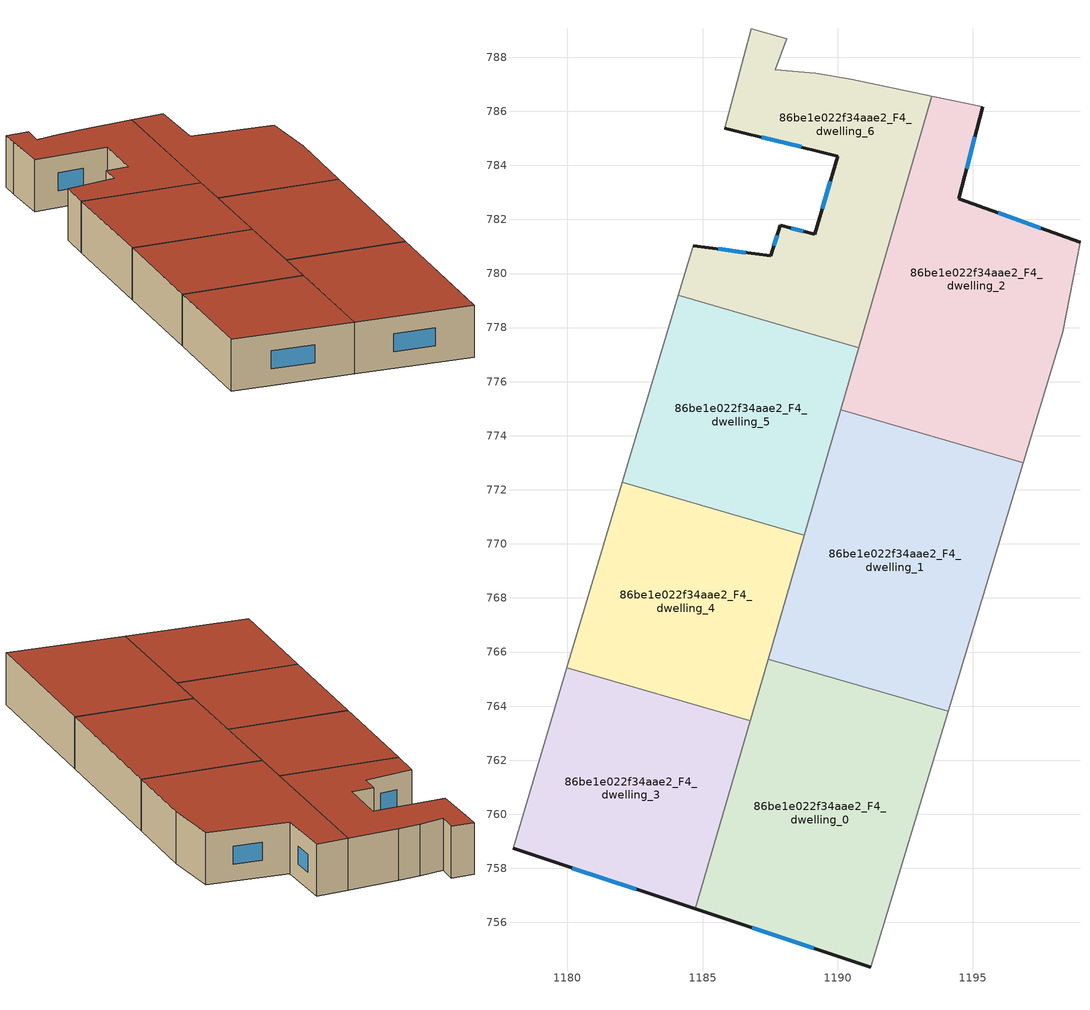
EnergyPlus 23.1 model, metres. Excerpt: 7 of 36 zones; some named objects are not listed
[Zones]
86be1e022f34aae2_F4_dwelling_0
 floor to 86be1e022f34aae2_F3_dwelling_0 (EU_floor_Construction): 1194.08,763.8 1191.22,754.35 1184.74,756.5 1187.42,765.74 z12
 wall outside (EU_wall_Construction): 1184.74,756.5 1191.22,754.35 z12:15
 wall to 86be1e022f34aae2_F4_dwelling_1 (EU_wall_Construction): 1194.08,763.8 1187.42,765.74 z12:15
 wall adiabatic (EU_wall_Construction): 1191.22,754.35 1194.08,763.8 z12:15
 wall to 86be1e022f34aae2_F4_dwelling_3 (EU_wall_Construction): 1186.76,763.45 1184.74,756.5 z12:15
 wall to 86be1e022f34aae2_F4_dwelling_4 (EU_wall_Construction): 1187.42,765.74 1186.76,763.45 z12:15
 window (EU_Window_Construction): 1186.84,755.8 1189.11,755.05 z12.98:14.02
 roof outside (EU_roof_Construction): 1191.22,754.35 1194.08,763.8 1187.42,765.74 1184.74,756.5 z15
86be1e022f34aae2_F4_dwelling_1
 floor to 86be1e022f34aae2_F3_dwelling_1 (EU_floor_Construction): 1196.86,773 1194.08,763.8 1187.42,765.74 1190.11,774.96 z12
 wall to 86be1e022f34aae2_F4_dwelling_2 (EU_wall_Construction): 1196.86,773 1190.11,774.96 z12:15
 wall adiabatic (EU_wall_Construction): 1194.08,763.8 1196.86,773 z12:15
 wall to 86be1e022f34aae2_F4_dwelling_5 (EU_wall_Construction): 1190.11,774.96 1188.76,770.33 z12:15
 wall to 86be1e022f34aae2_F4_dwelling_4 (EU_wall_Construction): 1188.76,770.33 1187.42,765.74 z12:15
 roof outside (EU_roof_Construction): 1194.08,763.8 1196.86,773 1190.11,774.96 1187.42,765.74 z15
86be1e022f34aae2_F4_dwelling_2
 floor to 86be1e022f34aae2_F3_dwelling_2 (EU_floor_Construction): 1195.36,786.17 1194.48,782.77 1198.96,781.15 1198.32,777.82 1196.86,773 1190.11,774.96 1193.48,786.56 z12
 wall outside (EU_wall_Construction): 1198.96,781.15 1194.48,782.77 1195.36,786.17 z12:15
 wall adiabatic (EU_wall_Construction): 1196.86,773 1198.32,777.82 1198.96,781.15 / 1195.36,786.17 1193.48,786.56 z12:15
 wall to 86be1e022f34aae2_F4_dwelling_6 (EU_wall_Construction): 1193.48,786.56 1190.77,777.25 z12:15
 wall to 86be1e022f34aae2_F4_dwelling_5 (EU_wall_Construction): 1190.77,777.25 1190.11,774.96 z12:15
 window (EU_Window_Construction): 1194.77,783.88 1195.07,785.06 / 1197.5,781.68 1195.94,782.24 z12.98:14.02
 roof outside (EU_roof_Construction): 1196.86,773 1198.32,777.82 1198.96,781.15 1194.48,782.77 1195.36,786.17 1193.48,786.56 1190.11,774.96 z15
86be1e022f34aae2_F4_dwelling_3
 floor to 86be1e022f34aae2_F3_dwelling_3 (EU_floor_Construction): 1186.76,763.45 1184.74,756.5 1177.99,758.74 1179.99,765.42 z12
 wall outside (EU_wall_Construction): 1177.99,758.74 1184.74,756.5 z12:15
 wall to 86be1e022f34aae2_F4_dwelling_4 (EU_wall_Construction): 1186.76,763.45 1179.99,765.42 z12:15
 wall adiabatic (EU_wall_Construction): 1179.99,765.42 1177.99,758.74 z12:15
 window (EU_Window_Construction): 1180.18,758.01 1182.54,757.23 z12.98:14.02
 roof outside (EU_roof_Construction): 1184.74,756.5 1186.76,763.45 1179.99,765.42 1177.99,758.74 z15
86be1e022f34aae2_F4_dwelling_4
 floor to 86be1e022f34aae2_F3_dwelling_4 (EU_floor_Construction): 1188.76,770.33 1186.76,763.45 1179.99,765.42 1182.04,772.28 z12
 wall to 86be1e022f34aae2_F4_dwelling_5 (EU_wall_Construction): 1188.76,770.33 1182.04,772.28 z12:15
 wall adiabatic (EU_wall_Construction): 1182.04,772.28 1179.99,765.42 z12:15
 roof outside (EU_roof_Construction): 1186.76,763.45 1188.76,770.33 1182.04,772.28 1179.99,765.42 z15
86be1e022f34aae2_F4_dwelling_5
 floor to 86be1e022f34aae2_F3_dwelling_5 (EU_floor_Construction): 1190.77,777.25 1188.76,770.33 1182.04,772.28 1184.1,779.2 z12
 wall to 86be1e022f34aae2_F4_dwelling_6 (EU_wall_Construction): 1190.77,777.25 1184.1,779.2 z12:15
 wall adiabatic (EU_wall_Construction): 1184.1,779.2 1182.04,772.28 z12:15
 roof outside (EU_roof_Construction): 1188.76,770.33 1190.77,777.25 1184.1,779.2 1182.04,772.28 z15
86be1e022f34aae2_F4_dwelling_6
 floor to 86be1e022f34aae2_F3_dwelling_6 (EU_floor_Construction): 1193.48,786.56 1190.77,777.25 1184.1,779.2 1184.65,781.03 1187.53,780.65 1187.87,781.78 1189.14,781.46 1190,784.34 1185.83,785.38 1186.53,788.02 1186.81,789.04 1188.11,788.69 1187.7,787.53 1189.18,787.4 1190.5,787.19 z12
 wall outside (EU_wall_Construction): 1185.83,785.38 1190,784.34 1189.14,781.46 1187.87,781.78 1187.53,780.65 1184.65,781.03 z12:15
 wall adiabatic (EU_wall_Construction): 1193.48,786.56 1190.5,787.19 1189.18,787.4 1187.7,787.53 1188.11,788.69 1186.81,789.04 1186.53,788.02 1185.83,785.38 / 1184.65,781.03 1184.1,779.2 z12:15
 window (EU_Window_Construction): 1189.72,783.4 1189.42,782.4 / 1187.19,785.04 1188.64,784.68 / 1186.59,780.78 1185.58,780.91 / 1187.76,781.41 1187.64,781.02 / 1188.73,781.56 1188.28,781.67 z12.98:14.02
 roof outside (EU_roof_Construction): 1190.77,777.25 1193.48,786.56 1190.5,787.19 1189.18,787.4 1187.7,787.53 1188.11,788.69 1186.81,789.04 1186.53,788.02 1185.83,785.38 1190,784.34 1189.14,781.46 1187.87,781.78 1187.53,780.65 1184.65,781.03 1184.1,779.2 z15
[Building]
EU S2 Campaign: North Axis=0; Terrain=City; Solar Distribution=FullExterior
[Site:Location]
Bologna: Latitude=44.5; Longitude=11.25; Time Zone=1; Elevation=37
[SizingPeriod:WeatherFileDays]
AnnualSizingPeriod: Begin Month=1; Begin Day of Month=1; End Month=12; End Day of Month=31; Day of Week for Start Day=Monday; Use Weather File Daylight Saving Period=No; Use Weather File Rain and Snow Indicators=No
[MATERIAL]
EU_InternalMass_Material: Roughness=MediumRough; Thickness=0.1; Conductivity=1; Density=1800; Specific Heat=900; Thermal Absorptance=0.9; Solar Absorptance=0.7; Visible Absorptance=0.7
[MATERIAL:NOMASS] Roughness=MediumRough; Thermal Absorptance=0.9; Solar Absorptance=0.7; Visible Absorptance=0.7
Name | Thermal Resistance
EU_wall_NoMass | 0.905828
EU_roof_NoMass | 0.37593
EU_floor_NoMass | 0.67114
[WINDOWMATERIAL:SIMPLEGLAZINGSYSTEM]
EU_Window_SimpleGlazing: UFactor=4.52486; Solar Heat Gain Coefficient=0.85; Visible Transmittance=0.85
[CONSTRUCTION]
EU_wall_Construction: EU_wall_NoMass
EU_roof_Construction: EU_roof_NoMass
EU_floor_Construction: EU_floor_NoMass
EU_Window_Construction: EU_Window_SimpleGlazing
EU_InternalMass_Construction: EU_InternalMass_Material
[ZONE] Type=1; Multiplier=1; Ceiling Height=autocalculate; Floor Area=autocalculate; Part of Total Floor Area=Yes
Name | Volume
86be1e022f34aae2_F4_dwelling_0 | 201.219
86be1e022f34aae2_F4_dwelling_1 | 201.189
86be1e022f34aae2_F4_dwelling_2 | 201.212
86be1e022f34aae2_F4_dwelling_3 | 150.916
86be1e022f34aae2_F4_dwelling_4 | 150.907
86be1e022f34aae2_F4_dwelling_5 | 150.95
86be1e022f34aae2_F4_dwelling_6 | 150.918
[INTERNALMASS] Construction=EU_InternalMass_Construction
Name | Zone or ZoneList | Surface Area
86be1e022f34aae2_F4_dwelling_0_EU_InternalMass | 86be1e022f34aae2_F4_dwelling_0 | 67.0733
86be1e022f34aae2_F4_dwelling_1_EU_InternalMass | 86be1e022f34aae2_F4_dwelling_1 | 67.0661
86be1e022f34aae2_F4_dwelling_2_EU_InternalMass | 86be1e022f34aae2_F4_dwelling_2 | 67.0706
86be1e022f34aae2_F4_dwelling_3_EU_InternalMass | 86be1e022f34aae2_F4_dwelling_3 | 50.3051
86be1e022f34aae2_F4_dwelling_4_EU_InternalMass | 86be1e022f34aae2_F4_dwelling_4 | 50.3023
86be1e022f34aae2_F4_dwelling_5_EU_InternalMass | 86be1e022f34aae2_F4_dwelling_5 | 50.3168
86be1e022f34aae2_F4_dwelling_6_EU_InternalMass | 86be1e022f34aae2_F4_dwelling_6 | 50.306
[OTHEREQUIPMENT] Fuel Type=Electricity; Design Level Calculation Method=Watts/Area; Power per Zone Floor Area=1; Fraction Latent=0; Fraction Radiant=0; Fraction Lost=0; Carbon Dioxide Generation Rate=0; EndUse Subcategory=EU_Step8_InternalGains
Name | Zone or ZoneList or Space or SpaceList | Schedule
EU_Step8_InternalGain_86be1e022f34aae2_F4_dwelling_0_f000 | 86be1e022f34aae2_F4_dwelling_0 | EU_Step8_GainSchedule_86be1e022f34aae2_F4_dwelling_0_f000
EU_Step8_InternalGain_86be1e022f34aae2_F4_dwelling_1_f000 | 86be1e022f34aae2_F4_dwelling_1 | EU_Step8_GainSchedule_86be1e022f34aae2_F4_dwelling_1_f000
EU_Step8_InternalGain_86be1e022f34aae2_F4_dwelling_2_f000 | 86be1e022f34aae2_F4_dwelling_2 | EU_Step8_GainSchedule_86be1e022f34aae2_F4_dwelling_2_f000
EU_Step8_InternalGain_86be1e022f34aae2_F4_dwelling_3_f000 | 86be1e022f34aae2_F4_dwelling_3 | EU_Step8_GainSchedule_86be1e022f34aae2_F4_dwelling_3_f000
EU_Step8_InternalGain_86be1e022f34aae2_F4_dwelling_4_f000 | 86be1e022f34aae2_F4_dwelling_4 | EU_Step8_GainSchedule_86be1e022f34aae2_F4_dwelling_4_f000
EU_Step8_InternalGain_86be1e022f34aae2_F4_dwelling_5_f000 | 86be1e022f34aae2_F4_dwelling_5 | EU_Step8_GainSchedule_86be1e022f34aae2_F4_dwelling_5_f000
EU_Step8_InternalGain_86be1e022f34aae2_F4_dwelling_6_f000 | 86be1e022f34aae2_F4_dwelling_6 | EU_Step8_GainSchedule_86be1e022f34aae2_F4_dwelling_6_f000
[ZONEVENTILATION:DESIGNFLOWRATE] Schedule=EU_AlwaysOn; Design Flow Rate Calculation Method=AirChanges/Hour; Air Changes per Hour=0.73129; Ventilation Type=Natural; Fan Pressure Rise=0; Fan Total Efficiency=1; Constant Term Coefficient=1; Temperature Term Coefficient=0; Velocity Term Coefficient=0; Velocity Squared Term Coefficient=0; Minimum Indoor Temperature=-100; Maximum Indoor Temperature=100; Delta Temperature=-100; Minimum Outdoor Temperature=-100; Maximum Outdoor Temperature=100; Maximum Wind Speed=40
Name | Zone or ZoneList or Space or SpaceList
EU_ConstantAir_86be1e022f34aae2_F4_dwelling_0 | 86be1e022f34aae2_F4_dwelling_0
EU_ConstantAir_86be1e022f34aae2_F4_dwelling_1 | 86be1e022f34aae2_F4_dwelling_1
EU_ConstantAir_86be1e022f34aae2_F4_dwelling_2 | 86be1e022f34aae2_F4_dwelling_2
EU_ConstantAir_86be1e022f34aae2_F4_dwelling_3 | 86be1e022f34aae2_F4_dwelling_3
EU_ConstantAir_86be1e022f34aae2_F4_dwelling_4 | 86be1e022f34aae2_F4_dwelling_4
EU_ConstantAir_86be1e022f34aae2_F4_dwelling_5 | 86be1e022f34aae2_F4_dwelling_5
EU_ConstantAir_86be1e022f34aae2_F4_dwelling_6 | 86be1e022f34aae2_F4_dwelling_6
[HVACTEMPLATE:ZONE:IDEALLOADSAIRSYSTEM] System Availability Schedule=EU_AlwaysOn; Maximum Heating Supply Air Temperature=50; Minimum Cooling Supply Air Temperature=13; Maximum Heating Supply Air Humidity Ratio=0.0156; Minimum Cooling Supply Air Humidity Ratio=0.0077; Heating Limit=NoLimit; Cooling Limit=NoLimit; Heating Availability Schedule=EU_AlwaysOn; Cooling Availability Schedule=EU_CoolingOff; Dehumidification Control Type=ConstantSensibleHeatRatio; Cooling Sensible Heat Ratio=0.7; Dehumidification Setpoint=60; Humidification Control Type=None; Humidification Setpoint=30; Outdoor Air Method=None; Outdoor Air Flow Rate per Person=0.00944; Outdoor Air Flow Rate per Zone Floor Area=0; Outdoor Air Flow Rate per Zone=0; Demand Controlled Ventilation Type=None; Outdoor Air Economizer Type=NoEconomizer; Heat Recovery Type=None; Sensible Heat Recovery Effectiveness=0.7; Latent Heat Recovery Effectiveness=0.65
Name | Template Thermostat
86be1e022f34aae2_F4_dwelling_0 | EU_HeatOnly_86be1e022f34aae2_F4_dwelling_0
86be1e022f34aae2_F4_dwelling_1 | EU_HeatOnly_86be1e022f34aae2_F4_dwelling_1
86be1e022f34aae2_F4_dwelling_2 | EU_HeatOnly_86be1e022f34aae2_F4_dwelling_2
86be1e022f34aae2_F4_dwelling_3 | EU_HeatOnly_86be1e022f34aae2_F4_dwelling_3
86be1e022f34aae2_F4_dwelling_4 | EU_HeatOnly_86be1e022f34aae2_F4_dwelling_4
86be1e022f34aae2_F4_dwelling_5 | EU_HeatOnly_86be1e022f34aae2_F4_dwelling_5
86be1e022f34aae2_F4_dwelling_6 | EU_HeatOnly_86be1e022f34aae2_F4_dwelling_6
[SIZING:ZONE] Zone Cooling Design Supply Air Temperature Input Method=SupplyAirTemperature; Zone Cooling Design Supply Air Temperature=13; Zone Heating Design Supply Air Temperature Input Method=SupplyAirTemperature; Zone Heating Design Supply Air Temperature=50; Zone Cooling Design Supply Air Humidity Ratio=0.008; Zone Heating Design Supply Air Humidity Ratio=0.008; Cooling Design Air Flow Method=DesignDay; Cooling Design Air Flow Rate=0; Cooling Minimum Air Flow per Zone Floor Area=0.000762; Cooling Minimum Air Flow=0; Cooling Minimum Air Flow Fraction=0.2; Heating Design Air Flow Method=DesignDay; Heating Design Air Flow Rate=0; Heating Maximum Air Flow per Zone Floor Area=0.002032; Heating Maximum Air Flow=0.141576; Heating Maximum Air Flow Fraction=0.3; Account for Dedicated Outdoor Air System=No; Dedicated Outdoor Air System Control Strategy=NeutralSupplyAir; Dedicated Outdoor Air Low Setpoint Temperature for Design=autosize; Dedicated Outdoor Air High Setpoint Temperature for Design=autosize; Zone Load Sizing Method=Sensible Load Only No Latent Load; Zone Latent Cooling Design Supply Air Humidity Ratio Input Method=HumidityRatioDifference; Zone Cooling Design Supply Air Humidity Ratio Difference=0.005; Zone Latent Heating Design Supply Air Humidity Ratio Input Method=HumidityRatioDifference; Zone Humidification Design Supply Air Humidity Ratio Difference=0.005
86be1e022f34aae2_F4_dwelling_0; 86be1e022f34aae2_F4_dwelling_1; 86be1e022f34aae2_F4_dwelling_2; 86be1e022f34aae2_F4_dwelling_3; 86be1e022f34aae2_F4_dwelling_4; 86be1e022f34aae2_F4_dwelling_5; 86be1e022f34aae2_F4_dwelling_6
[SCHEDULE:CONSTANT]
Name | Hourly Value
EU_AlwaysOn | 1
EU_CoolingOff | 0
[SCHEDULE:FILE] Column Number=1; Rows to Skip at Top=0; Number of Hours of Data=8760; Column Separator=Comma; Interpolate to Timestep=No; Minutes per Item=60; Adjust Schedule for Daylight Savings=Yes
Name | File
EU_Step8_GainSchedule_86be1e022f34aae2_F4_dwelling_0_f000 | ../../schedules/86be1e022f34aae2/86be1e022f34aae2_F4_dwelling_0_f000_gain.csv
EU_Step8_GainSchedule_86be1e022f34aae2_F4_dwelling_1_f000 | ../../schedules/86be1e022f34aae2/86be1e022f34aae2_F4_dwelling_1_f000_gain.csv
EU_Step8_GainSchedule_86be1e022f34aae2_F4_dwelling_2_f000 | ../../schedules/86be1e022f34aae2/86be1e022f34aae2_F4_dwelling_2_f000_gain.csv
EU_Step8_GainSchedule_86be1e022f34aae2_F4_dwelling_3_f000 | ../../schedules/86be1e022f34aae2/86be1e022f34aae2_F4_dwelling_3_f000_gain.csv
EU_Step8_GainSchedule_86be1e022f34aae2_F4_dwelling_4_f000 | ../../schedules/86be1e022f34aae2/86be1e022f34aae2_F4_dwelling_4_f000_gain.csv
EU_Step8_GainSchedule_86be1e022f34aae2_F4_dwelling_5_f000 | ../../schedules/86be1e022f34aae2/86be1e022f34aae2_F4_dwelling_5_f000_gain.csv
EU_Step8_GainSchedule_86be1e022f34aae2_F4_dwelling_6_f000 | ../../schedules/86be1e022f34aae2/86be1e022f34aae2_F4_dwelling_6_f000_gain.csv
